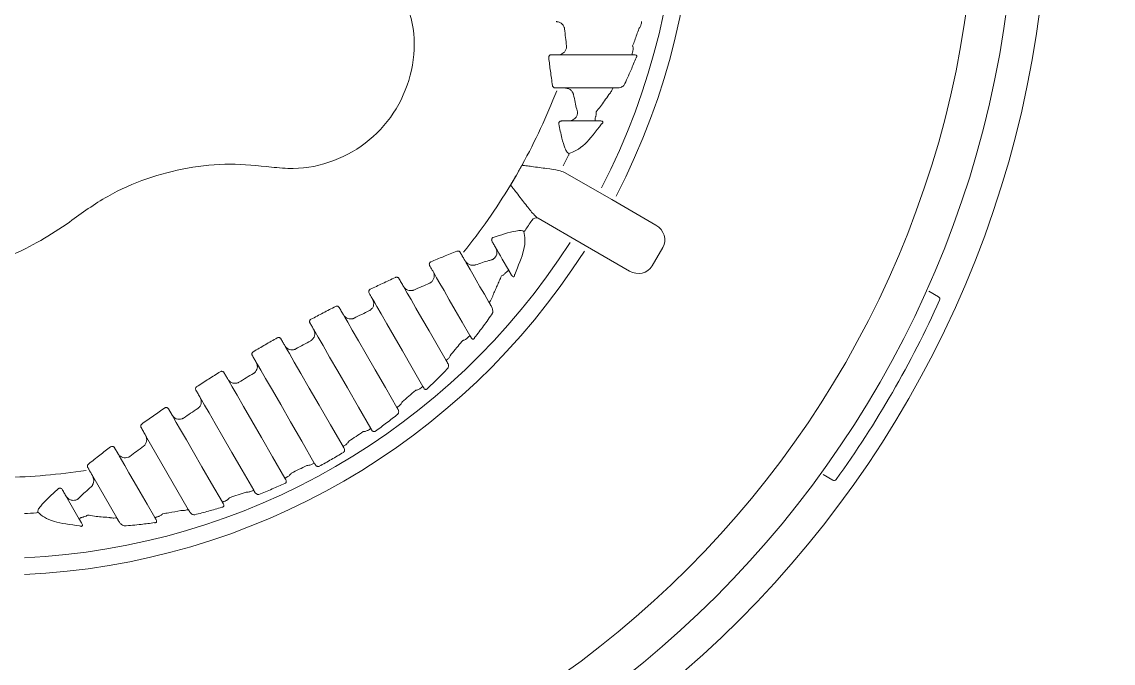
# Model space of a CAD drawing. Header units: inches. Extents: x -1 to 81, y -22 to 129.
# Drawn here: x 4.442 to 6.503, y 59.485 to 60.696 of the extents above; entities that cross this region are included whole.
import ezdxf

# ---------------------------------------------------------------- set-up
doc = ezdxf.new("R2010")
doc.units = ezdxf.units.IN
doc.header["$MEASUREMENT"] = 0
doc.layers.add('1', color=4, linetype='Continuous')

# ---------------------------------------------------------------- blocks, each defined once
blk = doc.blocks.new('FROG')
at = {"layer": '1', "color": 3, "lineweight": 5}
for p, q in [((1.0683, -0.3438), (1.0553, -0.3438)), ((1.081, -0.4063), (1.1721, -0.4063)), ((1.1387, -0.4688), (1.088, -0.4688)), ((0.9891, -0.571), (0.9991, -0.5537)), ((0.9791, -0.5883), (0.9891, -0.571)), ((1.0802, -0.5659), (1.1692, -0.6173)), ((1.1692, -0.6173), (1.2528, -0.6656)), ((1.1192, -0.7039), (1.0302, -0.6525)), ((1.2028, -0.7522), (1.1192, -0.7039)), ((1.2459, -0.7424), (1.2659, -0.7077)), ((1.7685, -0.7901), (1.7868, -0.8007)), ((0.3388, -1.0243), (0.3319, -1.0124)), ((0.2887, -1.0626), (0.3693, -1.2022)), ((0.2365, -1.0971), (0.2299, -1.0858)), ((0.1887, -1.1393), (0.2342, -1.2182)), ((1.5868, -1.1471), (1.5685, -1.1365)), ((0.1634, -1.2206), (0.138, -1.1766))]:
    blk.add_line(p, q, dxfattribs=at)
at = {"layer": '1', "color": 3, "lineweight": 5, "flags": 128}
for points in [[(1.2077, -0.3438), (1.1785, -0.3438), (1.1523, -0.3438), (1.1293, -0.3438), (1.1098, -0.3438), (1.0938, -0.3438), (1.0815, -0.3438), (1.073, -0.3438), (1.0683, -0.3438)], [(1.0625, -0.4063), (1.0627, -0.4063), (1.0628, -0.4063), (1.063, -0.4063), (1.0632, -0.4063), (1.0634, -0.4063), (1.0636, -0.4063), (1.0637, -0.4063), (1.0639, -0.4063)], [(0.8838, -0.7182), (0.8837, -0.7181), (0.8836, -0.7179), (0.8835, -0.7178), (0.8834, -0.7176), (0.8833, -0.7175), (0.8832, -0.7173), (0.8832, -0.7172), (0.8831, -0.717)], [(0.9499, -0.7079), (0.9516, -0.7106), (0.9536, -0.7142), (0.9561, -0.7186), (0.9591, -0.7237), (0.9625, -0.7296), (0.9663, -0.7363), (0.9706, -0.7437), (0.9753, -0.7518)], [(0.8253, -0.742), (0.8262, -0.7434), (0.827, -0.7449), (0.8278, -0.7463), (0.8286, -0.7477), (0.8294, -0.7491), (0.8302, -0.7505), (0.831, -0.7519), (0.8319, -0.7533)], [(0.9379, -0.8119), (0.9287, -0.796), (0.9204, -0.7817), (0.9131, -0.7691), (0.9069, -0.7582), (0.9016, -0.7491), (0.8974, -0.7419), (0.8943, -0.7365), (0.8923, -0.7331)], [(0.8319, -0.7533), (0.8342, -0.7574), (0.8385, -0.7648), (0.8446, -0.7754), (0.8526, -0.7892), (0.8624, -0.8062), (0.8738, -0.826), (0.8869, -0.8487), (0.9015, -0.874)], [(0.7759, -0.7813), (0.7748, -0.7795), (0.7737, -0.7776), (0.7726, -0.7757), (0.7716, -0.7739), (0.7705, -0.772), (0.7694, -0.7702), (0.7683, -0.7683), (0.7673, -0.7664)], [(0.8565, -0.921), (0.8394, -0.8914), (0.8241, -0.8649), (0.8107, -0.8417), (0.7993, -0.822), (0.7901, -0.8059), (0.783, -0.7938), (0.7783, -0.7855), (0.7759, -0.7813)], [(0.7108, -0.7937), (0.7117, -0.7952), (0.7125, -0.7967), (0.7134, -0.7981), (0.7143, -0.7996), (0.7151, -0.8011), (0.716, -0.8026), (0.7168, -0.8041), (0.7177, -0.8056)], [(0.6625, -0.835), (0.6615, -0.8332), (0.6605, -0.8314), (0.6594, -0.8297), (0.6584, -0.8279), (0.6574, -0.8262), (0.6564, -0.8244), (0.6554, -0.8227), (0.6544, -0.8209)], [(0.7177, -0.8056), (0.7202, -0.8099), (0.7255, -0.8191), (0.7337, -0.8332), (0.7446, -0.8521), (0.758, -0.8755), (0.774, -0.9031), (0.7922, -0.9347), (0.8125, -0.9699)], [(0.7634, -1.0098), (0.7417, -0.9722), (0.7222, -0.9384), (0.7052, -0.9089), (0.6908, -0.8839), (0.6792, -0.8639), (0.6705, -0.8489), (0.6649, -0.8392), (0.6625, -0.835)], [(0.5991, -0.8502), (0.6, -0.8518), (0.6009, -0.8533), (0.6018, -0.8549), (0.6027, -0.8565), (0.6037, -0.8581), (0.6046, -0.8596), (0.6055, -0.8612), (0.6064, -0.8628)], [(0.6064, -0.8628), (0.6088, -0.867), (0.6147, -0.8771), (0.6238, -0.893), (0.6362, -0.9145), (0.6517, -0.9412), (0.6699, -0.9729), (0.6908, -1.0091), (0.7141, -1.0493)], [(0.5519, -0.8934), (0.5509, -0.8917), (0.55, -0.8901), (0.549, -0.8884), (0.5481, -0.8868), (0.5471, -0.8851), (0.5461, -0.8834), (0.5452, -0.8818), (0.5442, -0.8801)], [(0.6616, -1.0834), (0.6379, -1.0423), (0.6166, -1.0054), (0.5979, -0.9731), (0.5822, -0.9459), (0.5696, -0.924), (0.5602, -0.9079), (0.5543, -0.8976), (0.5519, -0.8934)], [(0.4901, -0.9114), (0.4911, -0.913), (0.492, -0.9147), (0.493, -0.9164), (0.4939, -0.918), (0.4949, -0.9197), (0.4958, -0.9213), (0.4968, -0.923), (0.4978, -0.9246)], [(0.4978, -0.9246), (0.5002, -0.9289), (0.5061, -0.9391), (0.5154, -0.9553), (0.5281, -0.9771), (0.5438, -1.0044), (0.5624, -1.0367), (0.5837, -1.0736), (0.6074, -1.1146)], [(0.444, -0.9565), (0.4431, -0.9549), (0.4422, -0.9534), (0.4413, -0.9518), (0.4404, -0.9502), (0.4395, -0.9487), (0.4386, -0.9471), (0.4376, -0.9455), (0.4367, -0.944)], [(0.5517, -1.1431), (0.5285, -1.1028), (0.5076, -1.0666), (0.4893, -1.0349), (0.4738, -1.0082), (0.4615, -0.9868), (0.4523, -0.9709), (0.4464, -0.9607), (0.444, -0.9565)], [(0.3837, -0.9772), (0.3848, -0.9789), (0.3858, -0.9807), (0.3868, -0.9824), (0.3878, -0.9842), (0.3888, -0.9859), (0.3898, -0.9877), (0.3908, -0.9895), (0.3919, -0.9912)], [(0.3919, -0.9912), (0.3943, -0.9955), (0.3999, -1.0051), (0.4085, -1.0201), (0.4201, -1.0402), (0.4345, -1.0652), (0.4516, -1.0947), (0.4711, -1.1284), (0.4928, -1.166)], [(0.4337, -1.1886), (0.4133, -1.1534), (0.3951, -1.1219), (0.3792, -1.0942), (0.3657, -1.0709), (0.3548, -1.052), (0.3466, -1.0379), (0.3413, -1.0286), (0.3388, -1.0243)], [(0.2801, -1.0477), (0.2812, -1.0495), (0.2823, -1.0514), (0.2833, -1.0533), (0.2844, -1.0551), (0.2855, -1.057), (0.2866, -1.0589), (0.2877, -1.0607), (0.2887, -1.0626)], [(0.3061, -1.2178), (0.2915, -1.1924), (0.2784, -1.1698), (0.267, -1.1499), (0.2572, -1.133), (0.2492, -1.1192), (0.2431, -1.1085), (0.2388, -1.1011), (0.2365, -1.0971)], [(0.1794, -1.1233), (0.1795, -1.1234), (0.1796, -1.1236), (0.1797, -1.1237), (0.1798, -1.1239), (0.1799, -1.124), (0.18, -1.1242), (0.18, -1.1243), (0.1801, -1.1245)]]:
    blk.add_lwpolyline(points, dxfattribs=at)
at = {"layer": '1', "linetype": 'Continuous', "lineweight": 15}
for radius in [1.995, 1.9325, 1.8575]:
    blk.add_circle((0, 0), radius, dxfattribs=at)
at = {"layer": '1', "color": 3, "lineweight": 5}
for centre, radius, start, end in [((0, 0), 1.3265, 332.5926, 27.4074), ((0, 0), 1.2949, 332.6358, 27.3642), ((0, 0), 1.1421, 331.1102, 338.8661), ((0, 0), 1.2115, 332.8159, 333.8926), ((1.0833, -0.531), 0.00511, 335.0351, 10.0131), ((0, 0), 1.1421, 330, 331.1102), ((0, 0), 1.1421, 328.8898, 330), ((0, 0), 1.1421, 321.1339, 328.8898), ((0, 0), 1.2115, 326.1074, 327.1841), ((1.0266, -0.6618), 0.0099, 60.5131, 147.808), ((1.0015, -0.6727), 0.00511, 289.9887, 324.9633), ((0, 0), 1.2949, 272.6358, 327.3642), ((0, 0), 1.3265, 272.5926, 327.4074), ((1.7843, -0.805), 0.005, 335.7171, 60), ((0, 0), 1.9625, 324.2829, 335.7171), ((0, 0), 1.1421, 271.1102, 278.8661), ((1.5893, -1.1428), 0.005, 240, 324.2829), ((0, 0), 1.2115, 272.8159, 273.8926), ((0.0818, -1.2036), 0.00511, 275.0351, 310.0131)]:
    blk.add_arc(centre, radius, start, end, dxfattribs=at)
for centre, start_param, end_param in [((1.2378, -0.6916), 0, 1.570796), ((1.2178, -0.7262), 4.712389, 6.283185)]:
    blk.add_ellipse(centre, major_axis=(0.028, -0.0162), ratio=0.926878, start_param=start_param, end_param=end_param, dxfattribs=at)
for points, knots in [([(0.771, -0.2191), (0.7805, -0.2437), (0.7995, -0.293), (0.7949, -0.3738), (0.7658, -0.4479), (0.7138, -0.5081), (0.6454, -0.5475), (0.5797, -0.5612), (0.5401, -0.5573), (0.5263, -0.5559)], [0, 0, 0, 0, 0.154347, 0.308755, 0.461708, 0.613407, 0.765153, 0.918207, 1, 1, 1, 1]), ([(1.068, -0.2816), (1.0695, -0.2821), (1.0729, -0.2832), (1.077, -0.2869), (1.079, -0.2905), (1.0798, -0.293), (1.08, -0.2938), (1.0801, -0.2944), (1.0802, -0.2946), (1.0802, -0.2947), (1.0802, -0.2948)], [0, 0, 0, 0, 0.2278908, 0.5081103, 0.839179, 0.8950917, 0.9585973, 0.9835495, 0.9927928, 1, 1, 1, 1]), ([(1.2205, -0.2948), (1.2205, -0.2947), (1.2206, -0.2946), (1.2207, -0.2944), (1.2212, -0.2937), (1.2219, -0.2927), (1.2237, -0.2898), (1.2244, -0.2876), (1.225, -0.2859)], [0, 0, 0, 0, 0.011064, 0.029247, 0.078573, 0.213438, 0.372329, 1, 1, 1, 1]), ([(1.225, -0.2859), (1.2252, -0.2847), (1.2255, -0.2828), (1.2258, -0.2815), (1.2258, -0.2813), (1.2258, -0.2812)], [0, 0, 0, 0, 0.45093, 0.68803, 1, 1, 1, 1]), ([(1.0802, -0.2948), (1.0808, -0.3003), (1.082, -0.3111), (1.0833, -0.3218), (1.0839, -0.3271)], [0, 0, 0, 0, 0.509951, 1, 1, 1, 1]), ([(1.2088, -0.3271), (1.2101, -0.3236), (1.2142, -0.3131), (1.218, -0.3021), (1.2205, -0.2948)], [0, 0, 0, 0, 0.332589, 1, 1, 1, 1]), ([(1.0839, -0.3271), (1.0839, -0.3271), (1.0839, -0.3273), (1.0839, -0.3276), (1.0839, -0.3283), (1.0839, -0.3291), (1.0836, -0.3316), (1.0825, -0.3353), (1.0793, -0.3397), (1.0763, -0.3415), (1.0749, -0.3423)], [0, 0, 0, 0, 0.007633, 0.021857, 0.052622, 0.12771, 0.169808, 0.477558, 0.757749, 1, 1, 1, 1]), ([(1.2093, -0.3364), (1.2095, -0.3347), (1.2098, -0.3323), (1.2094, -0.3294), (1.2091, -0.3282), (1.2089, -0.3276), (1.2089, -0.3273), (1.2088, -0.3272), (1.2088, -0.3271), (1.2088, -0.3271)], [0, 0, 0, 0, 0.577471, 0.802521, 0.906331, 0.955427, 0.980575, 0.983706, 1, 1, 1, 1]), ([(1.0502, -0.3493), (1.0502, -0.3488), (1.0502, -0.3477), (1.0508, -0.3462), (1.0518, -0.3449), (1.0533, -0.3441), (1.0545, -0.3438), (1.0551, -0.3438), (1.0553, -0.3438)], [0, 0, 0, 0, 0.179454, 0.357644, 0.539441, 0.733845, 0.946289, 1, 1, 1, 1]), ([(1.0502, -0.3493), (1.0513, -0.3577), (1.0535, -0.3753), (1.056, -0.3928), (1.0573, -0.4019)], [0, 0, 0, 0, 0.4787278, 1, 1, 1, 1]), ([(1.0749, -0.3423), (1.0732, -0.3429), (1.0711, -0.3437), (1.0688, -0.3437), (1.0683, -0.3438)], [0, 0, 0, 0, 0.784639, 1, 1, 1, 1]), ([(1.1922, -0.4019), (1.1968, -0.3923), (1.2048, -0.3754), (1.2122, -0.3571), (1.2154, -0.3493)], [0, 0, 0, 0, 0.5726948, 1, 1, 1, 1]), ([(1.2077, -0.3438), (1.2077, -0.3435), (1.2078, -0.3431), (1.2084, -0.3401), (1.2089, -0.338), (1.2092, -0.3367), (1.2093, -0.3364)], [0, 0, 0, 0, 0.512369, 0.752148, 0.947489, 1, 1, 1, 1]), ([(1.2154, -0.3493), (1.2155, -0.3491), (1.2159, -0.3487), (1.2163, -0.348), (1.2166, -0.3473), (1.2167, -0.3468), (1.2167, -0.3464), (1.2166, -0.3456), (1.216, -0.3448), (1.2146, -0.3439), (1.2133, -0.3438), (1.2124, -0.3438)], [0, 0, 0, 0, 0.067786, 0.136986, 0.166253, 0.202694, 0.230364, 0.273069, 0.419118, 0.58725, 1, 1, 1, 1]), ([(1.0625, -0.4063), (1.0619, -0.4062), (1.0606, -0.4061), (1.059, -0.4051), (1.0577, -0.4037), (1.0574, -0.4025), (1.0573, -0.4019)], [0, 0, 0, 0, 0.262971, 0.523837, 0.773366, 1, 1, 1, 1]), ([(1.0872, -0.4075), (1.0889, -0.4084), (1.0924, -0.4103), (1.095, -0.4138), (1.0964, -0.4164), (1.0969, -0.4178), (1.0971, -0.4186), (1.0972, -0.419), (1.0973, -0.4191), (1.0973, -0.4191)], [0, 0, 0, 0, 0.332298, 0.671382, 0.812033, 0.930044, 0.973406, 0.991877, 1, 1, 1, 1]), ([(1.1637, -0.4191), (1.1637, -0.4191), (1.1638, -0.419), (1.164, -0.4188), (1.1642, -0.4186), (1.1648, -0.4179), (1.1671, -0.4154), (1.1685, -0.4131), (1.1696, -0.4112)], [0, 0, 0, 0, 0.009697, 0.029483, 0.083864, 0.092499, 0.26606, 1, 1, 1, 1]), ([(1.1696, -0.4112), (1.1705, -0.409), (1.1717, -0.4065), (1.172, -0.4063), (1.1721, -0.4063)], [0, 0, 0, 0, 0.825034, 1, 1, 1, 1]), ([(1.1805, -0.4063), (1.1822, -0.4061), (1.185, -0.4058), (1.189, -0.4043), (1.1912, -0.4027), (1.1922, -0.4019)], [0, 0, 0, 0, 0.47502, 0.772177, 1, 1, 1, 1]), ([(1.0973, -0.4191), (1.0982, -0.4239), (1.1, -0.4335), (1.1025, -0.4443), (1.104, -0.4499), (1.1045, -0.4515)], [0, 0, 0, 0, 0.420021, 0.836554, 1, 1, 1, 1]), ([(1.1398, -0.4515), (1.1426, -0.4483), (1.1502, -0.4394), (1.1584, -0.427), (1.1637, -0.4191)], [0, 0, 0, 0, 0.3618605, 1, 1, 1, 1]), ([(1.1045, -0.4515), (1.1045, -0.4515), (1.1045, -0.4517), (1.1045, -0.4521), (1.1046, -0.4528), (1.1045, -0.4543), (1.1041, -0.4574), (1.1029, -0.4599), (1.1021, -0.4615)], [0, 0, 0, 0, 0.015545, 0.055943, 0.114096, 0.233965, 0.489695, 1, 1, 1, 1]), ([(1.1392, -0.4598), (1.1396, -0.4581), (1.1403, -0.4555), (1.14, -0.4527), (1.1398, -0.4516), (1.1398, -0.4515)], [0, 0, 0, 0, 0.6010427, 0.9674392, 1, 1, 1, 1]), ([(1.0746, -0.4688), (1.0739, -0.4688), (1.0728, -0.4689), (1.0713, -0.4696), (1.0704, -0.4703), (1.0699, -0.4711), (1.0695, -0.4716), (1.0693, -0.4724), (1.0691, -0.4734), (1.0692, -0.4741), (1.0692, -0.4745)], [0, 0, 0, 0, 0.295559, 0.468434, 0.606587, 0.632237, 0.730366, 0.771998, 0.859385, 1, 1, 1, 1]), ([(1.1021, -0.4615), (1.1014, -0.4624), (1.0996, -0.4647), (1.0953, -0.4675), (1.0912, -0.4687), (1.0885, -0.4687), (1.088, -0.4688)], [0, 0, 0, 0, 0.194273, 0.47568, 0.90861, 1, 1, 1, 1]), ([(1.1387, -0.4688), (1.1382, -0.4685), (1.1376, -0.4681), (1.1378, -0.4652), (1.138, -0.4638), (1.1384, -0.4624), (1.1388, -0.4609), (1.1391, -0.4602), (1.1392, -0.4598)], [0, 0, 0, 0, 0.62644, 0.744307, 0.828141, 0.921804, 0.962288, 1, 1, 1, 1]), ([(1.1471, -0.4688), (1.148, -0.4688), (1.1497, -0.4689), (1.1516, -0.4694), (1.1526, -0.4703), (1.1528, -0.4708), (1.1528, -0.4712), (1.1528, -0.4715), (1.1527, -0.4718), (1.1525, -0.4721), (1.1524, -0.4724), (1.152, -0.4729), (1.1512, -0.4737), (1.1505, -0.4742), (1.15, -0.4745)], [0, 0, 0, 0, 0.304694, 0.597553, 0.685254, 0.736132, 0.754751, 0.766196, 0.779358, 0.793045, 0.80569, 0.820187, 0.874933, 1, 1, 1, 1]), ([(1.0692, -0.4745), (1.0712, -0.4837), (1.0747, -0.5006), (1.08, -0.5185), (1.0846, -0.5285), (1.0871, -0.5295), (1.0883, -0.5301)], [0, 0, 0, 0, 0.34174, 0.631604, 0.815634, 1, 1, 1, 1]), ([(1.0883, -0.5301), (1.0977, -0.5268), (1.1145, -0.5208), (1.1392, -0.4887), (1.15, -0.4745)], [0, 0, 0, 0, 0.560332, 1, 1, 1, 1]), ([(0.1451, -0.6596), (0.1089, -0.6835), (0.0366, -0.7312), (-0.0942, -0.7523), (-0.2234, -0.7318), (-0.3382, -0.669), (-0.4102, -0.5913), (-0.4378, -0.5373), (-0.4459, -0.5214)], [0, 0, 0, 0, 0.185057, 0.370138, 0.554659, 0.738742, 0.922921, 1, 1, 1, 1]), ([(0.5263, -0.5559), (0.5003, -0.5532), (0.4476, -0.5477), (0.3679, -0.5557), (0.2899, -0.5762), (0.2138, -0.6095), (0.1685, -0.6425), (0.1451, -0.6596)], [0, 0, 0, 0, 0.193945, 0.39342, 0.587399, 0.787138, 1, 1, 1, 1]), ([(1.0802, -0.5659), (1.0767, -0.5646), (1.0687, -0.5615), (1.0468, -0.5586), (1.0246, -0.5557), (1.0091, -0.5536), (1.0031, -0.5527), (1.0006, -0.5524), (0.9999, -0.5523), (0.9997, -0.5523)], [0, 0, 0, 0, 0.227274, 0.522638, 0.823449, 0.928233, 0.978755, 0.995163, 1, 1, 1, 1]), ([(0.9781, -0.5896), (0.9782, -0.5898), (0.9787, -0.5904), (0.9802, -0.5924), (0.9839, -0.5971), (0.9935, -0.6095), (1.0072, -0.6273), (1.0207, -0.6448), (1.0273, -0.6502), (1.0302, -0.6525)], [0, 0, 0, 0, 0.004837, 0.021246, 0.071767, 0.176551, 0.477362, 0.772726, 1, 1, 1, 1]), ([(1.0032, -0.6775), (1.002, -0.6766), (0.9995, -0.6749), (0.9866, -0.6765), (0.9682, -0.6812), (0.9528, -0.6863), (0.9456, -0.6887)], [0, 0, 0, 0, 0.201531, 0.407234, 0.723893, 1, 1, 1, 1]), ([(0.986, -0.7587), (0.9928, -0.7422), (1.0083, -0.7048), (1.005, -0.6873), (1.0032, -0.6775)], [0, 0, 0, 0, 0.439668, 1, 1, 1, 1]), ([(0.9456, -0.6887), (0.9454, -0.6888), (0.9451, -0.6889), (0.9445, -0.6892), (0.944, -0.6895), (0.9434, -0.6902), (0.943, -0.6908), (0.9426, -0.6916), (0.9424, -0.6927), (0.9424, -0.6945), (0.9429, -0.6956), (0.9432, -0.6962)], [0, 0, 0, 0, 0.070795, 0.091233, 0.19726, 0.242791, 0.327889, 0.392285, 0.491185, 0.67691, 1, 1, 1, 1]), ([(0.8767, -0.7146), (0.8682, -0.7181), (0.8518, -0.7247), (0.8354, -0.7316), (0.8276, -0.7348)], [0, 0, 0, 0, 0.521275, 1, 1, 1, 1]), ([(0.8767, -0.7146), (0.8773, -0.7145), (0.8784, -0.7142), (0.8801, -0.7145), (0.8816, -0.7153), (0.8826, -0.7162), (0.883, -0.7169), (0.8831, -0.717)], [0, 0, 0, 0, 0.213782, 0.437824, 0.680547, 0.939019, 1, 1, 1, 1]), ([(0.9499, -0.7079), (0.9508, -0.7098), (0.9521, -0.7125), (0.9524, -0.7168), (0.9522, -0.7201), (0.9512, -0.7225), (0.9507, -0.7237)], [0, 0, 0, 0, 0.411554, 0.564145, 0.794136, 1, 1, 1, 1]), ([(0.8253, -0.742), (0.8251, -0.7415), (0.8246, -0.7404), (0.8246, -0.7386), (0.8252, -0.737), (0.8262, -0.7356), (0.8272, -0.7351), (0.8276, -0.7348)], [0, 0, 0, 0, 0.225594, 0.442133, 0.640161, 0.822872, 1, 1, 1, 1]), ([(0.9116, -0.7407), (0.9116, -0.7407), (0.9115, -0.7407), (0.9112, -0.7408), (0.9104, -0.741), (0.9093, -0.7412), (0.9064, -0.7415), (0.9021, -0.7411), (0.8982, -0.7388), (0.8965, -0.7378)], [0, 0, 0, 0, 0.008128, 0.024574, 0.064606, 0.172955, 0.244526, 0.657556, 1, 1, 1, 1]), ([(0.9432, -0.7308), (0.9411, -0.7313), (0.9354, -0.7328), (0.9248, -0.7361), (0.9162, -0.7391), (0.9116, -0.7407)], [0, 0, 0, 0, 0.217721, 0.584642, 1, 1, 1, 1]), ([(0.9507, -0.7237), (0.9498, -0.7251), (0.9484, -0.7273), (0.946, -0.7292), (0.9446, -0.7301), (0.9438, -0.7305), (0.9435, -0.7306), (0.9433, -0.7307), (0.9432, -0.7308)], [0, 0, 0, 0, 0.460679, 0.743752, 0.875195, 0.938832, 0.984466, 1, 1, 1, 1]), ([(0.8339, -0.7597), (0.8338, -0.7614), (0.8338, -0.7649), (0.8316, -0.7698), (0.829, -0.7726), (0.827, -0.7741), (0.8263, -0.7746), (0.8256, -0.7749), (0.8254, -0.775), (0.8253, -0.7751), (0.8252, -0.7751)], [0, 0, 0, 0, 0.242249, 0.522442, 0.830192, 0.872289, 0.947376, 0.978143, 0.992366, 1, 1, 1, 1]), ([(0.8319, -0.7533), (0.8326, -0.7549), (0.8336, -0.757), (0.8338, -0.7592), (0.8339, -0.7597)], [0, 0, 0, 0, 0.78289, 1, 1, 1, 1]), ([(0.9609, -0.7614), (0.961, -0.7613), (0.962, -0.761), (0.9646, -0.7598), (0.9666, -0.7579), (0.9678, -0.7567)], [0, 0, 0, 0, 0.032565, 0.396663, 1, 1, 1, 1]), ([(0.9678, -0.7567), (0.968, -0.7564), (0.9686, -0.7557), (0.9698, -0.7545), (0.9723, -0.7522), (0.9744, -0.7512), (0.975, -0.7516), (0.9753, -0.7518)], [0, 0, 0, 0, 0.035854, 0.08407, 0.199059, 0.590433, 1, 1, 1, 1]), ([(0.986, -0.7587), (0.9859, -0.7592), (0.9859, -0.76), (0.9856, -0.7611), (0.9853, -0.7617), (0.9852, -0.762), (0.985, -0.7622), (0.9848, -0.7625), (0.9846, -0.7627), (0.9843, -0.7629), (0.9836, -0.763), (0.9823, -0.7627), (0.9809, -0.7613), (0.98, -0.7598), (0.9795, -0.759)], [0, 0, 0, 0, 0.115704, 0.167927, 0.195014, 0.202603, 0.216292, 0.226975, 0.242923, 0.252652, 0.297534, 0.393013, 0.706807, 1, 1, 1, 1]), ([(0.7608, -0.7643), (0.7525, -0.768), (0.7366, -0.7754), (0.7207, -0.7829), (0.713, -0.7866)], [0, 0, 0, 0, 0.514173, 1, 1, 1, 1]), ([(0.7673, -0.7664), (0.7671, -0.7662), (0.7667, -0.7655), (0.7656, -0.7646), (0.7641, -0.7639), (0.7624, -0.7637), (0.7613, -0.7641), (0.7608, -0.7643)], [0, 0, 0, 0, 0.1003278, 0.3457949, 0.5765626, 0.7923398, 1, 1, 1, 1]), ([(0.8252, -0.7751), (0.8203, -0.7772), (0.8104, -0.7815), (0.8004, -0.7859), (0.7954, -0.7881)], [0, 0, 0, 0, 0.490054, 1, 1, 1, 1]), ([(0.713, -0.7866), (0.7126, -0.7868), (0.7117, -0.7874), (0.7107, -0.7887), (0.7101, -0.7903), (0.7101, -0.7921), (0.7106, -0.7931), (0.7108, -0.7937)], [0, 0, 0, 0, 0.154867, 0.346182, 0.551679, 0.772292, 1, 1, 1, 1]), ([(0.7954, -0.7881), (0.7953, -0.7881), (0.7952, -0.7881), (0.795, -0.7882), (0.7945, -0.7884), (0.7937, -0.7887), (0.7911, -0.7892), (0.787, -0.7893), (0.7817, -0.7875), (0.7791, -0.7852), (0.7779, -0.7841)], [0, 0, 0, 0, 0.007207, 0.016451, 0.041404, 0.10491, 0.160821, 0.491889, 0.772109, 1, 1, 1, 1]), ([(0.9409, -0.8073), (0.9419, -0.8057), (0.9432, -0.8034), (0.9443, -0.8001), (0.9446, -0.7989), (0.9448, -0.7984), (0.9448, -0.7983), (0.9448, -0.7982)], [0, 0, 0, 0, 0.645425, 0.878087, 0.957187, 0.990305, 1, 1, 1, 1]), ([(0.6477, -0.8189), (0.6398, -0.823), (0.6242, -0.831), (0.6087, -0.8392), (0.6011, -0.8433)], [0, 0, 0, 0, 0.507083, 1, 1, 1, 1]), ([(0.6544, -0.8209), (0.6542, -0.8206), (0.6537, -0.8199), (0.6526, -0.819), (0.651, -0.8184), (0.6493, -0.8183), (0.6483, -0.8187), (0.6477, -0.8189)], [0, 0, 0, 0, 0.135652, 0.369951, 0.590201, 0.798201, 1, 1, 1, 1]), ([(0.7196, -0.811), (0.7196, -0.8126), (0.7198, -0.8161), (0.7179, -0.8212), (0.7154, -0.8241), (0.7134, -0.8257), (0.7127, -0.8262), (0.712, -0.8267), (0.7117, -0.8268), (0.7116, -0.8269), (0.7115, -0.8269)], [0, 0, 0, 0, 0.233284, 0.504838, 0.830341, 0.851053, 0.93952, 0.975141, 0.992554, 1, 1, 1, 1]), ([(0.9379, -0.8119), (0.9382, -0.8113), (0.9385, -0.8105), (0.9405, -0.8079), (0.9409, -0.8073)], [0, 0, 0, 0, 0.783797, 1, 1, 1, 1]), ([(0.9442, -0.8315), (0.9442, -0.8314), (0.9444, -0.8306), (0.9446, -0.8284), (0.9442, -0.824), (0.9429, -0.8211), (0.9421, -0.8192)], [0, 0, 0, 0, 0.02561, 0.141944, 0.418959, 1, 1, 1, 1]), ([(0.6011, -0.8433), (0.6008, -0.8435), (0.6, -0.844), (0.599, -0.8452), (0.5984, -0.8468), (0.5984, -0.8486), (0.5989, -0.8497), (0.5991, -0.8502)], [0, 0, 0, 0, 0.130358, 0.329387, 0.542405, 0.768395, 1, 1, 1, 1]), ([(0.6824, -0.8412), (0.6824, -0.8412), (0.6823, -0.8413), (0.682, -0.8414), (0.6813, -0.8417), (0.6805, -0.842), (0.6779, -0.8427), (0.6739, -0.8429), (0.6686, -0.8412), (0.666, -0.839), (0.6648, -0.838)], [0, 0, 0, 0, 0.007194, 0.022061, 0.055115, 0.139257, 0.164125, 0.504906, 0.775355, 1, 1, 1, 1]), ([(0.7115, -0.8269), (0.7067, -0.8293), (0.697, -0.834), (0.6873, -0.8388), (0.6824, -0.8412)], [0, 0, 0, 0, 0.493995, 1, 1, 1, 1]), ([(0.9102, -0.8779), (0.916, -0.8705), (0.928, -0.855), (0.9386, -0.8396), (0.9442, -0.8315)], [0, 0, 0, 0, 0.4750254, 1, 1, 1, 1]), ([(0.5374, -0.8782), (0.5298, -0.8826), (0.5146, -0.8912), (0.4994, -0.9001), (0.4919, -0.9045)], [0, 0, 0, 0, 0.5, 1, 1, 1, 1]), ([(0.5442, -0.8801), (0.544, -0.8798), (0.5435, -0.879), (0.5422, -0.8781), (0.5406, -0.8776), (0.5389, -0.8776), (0.5379, -0.878), (0.5374, -0.8782)], [0, 0, 0, 0, 0.168533, 0.392708, 0.603301, 0.803874, 1, 1, 1, 1]), ([(0.6007, -0.8837), (0.596, -0.8863), (0.5865, -0.8914), (0.5771, -0.8967), (0.5723, -0.8993)], [0, 0, 0, 0, 0.497992, 1, 1, 1, 1]), ([(0.6081, -0.8674), (0.6083, -0.869), (0.6086, -0.8724), (0.6069, -0.8776), (0.6046, -0.8807), (0.6026, -0.8824), (0.6019, -0.8829), (0.6012, -0.8834), (0.6009, -0.8836), (0.6007, -0.8837), (0.6007, -0.8837)], [0, 0, 0, 0, 0.227552, 0.494546, 0.831634, 0.841601, 0.936441, 0.97413, 0.992693, 1, 1, 1, 1]), ([(0.8655, -0.9096), (0.8692, -0.9053), (0.8762, -0.8973), (0.8835, -0.8885), (0.8871, -0.884), (0.8877, -0.8833)], [0, 0, 0, 0, 0.486631, 0.920248, 1, 1, 1, 1]), ([(0.8877, -0.8833), (0.8877, -0.8833), (0.8878, -0.8833), (0.8879, -0.8832), (0.8882, -0.8832), (0.8887, -0.883), (0.8899, -0.8827), (0.8927, -0.8816), (0.8946, -0.8802), (0.896, -0.8791)], [0, 0, 0, 0, 0.01629, 0.019422, 0.044574, 0.093669, 0.197476, 0.422533, 1, 1, 1, 1]), ([(0.896, -0.8791), (0.8968, -0.8783), (0.8988, -0.8764), (0.9008, -0.8747), (0.9015, -0.874), (0.9015, -0.874), (0.9015, -0.874)], [0, 0, 0, 0, 0.226109, 0.531949, 0.906264, 1, 1, 1, 1]), ([(0.9039, -0.8781), (0.9042, -0.8786), (0.9049, -0.8797), (0.9062, -0.8806), (0.9074, -0.8808), (0.9082, -0.8806), (0.9087, -0.8803), (0.909, -0.8799), (0.9094, -0.8795), (0.9099, -0.8788), (0.9101, -0.8782), (0.9102, -0.8779)], [0, 0, 0, 0, 0.2811723, 0.5512459, 0.6921393, 0.7643805, 0.7952632, 0.8314752, 0.8656489, 0.9089126, 1, 1, 1, 1]), ([(0.4919, -0.9045), (0.4916, -0.9047), (0.4909, -0.9052), (0.49, -0.9063), (0.4894, -0.908), (0.4894, -0.9098), (0.4899, -0.9108), (0.4901, -0.9114)], [0, 0, 0, 0, 0.1035299, 0.3097443, 0.5306025, 0.7630784, 1, 1, 1, 1]), ([(0.5723, -0.8993), (0.5723, -0.8993), (0.5722, -0.8994), (0.5718, -0.8995), (0.571, -0.8999), (0.5702, -0.9002), (0.5677, -0.901), (0.5638, -0.9013), (0.5585, -0.8999), (0.5558, -0.8978), (0.5545, -0.8968)], [0, 0, 0, 0, 0.007232, 0.025014, 0.061981, 0.155769, 0.166488, 0.508868, 0.775327, 1, 1, 1, 1]), ([(0.8565, -0.921), (0.8566, -0.9208), (0.8569, -0.9206), (0.8583, -0.9195), (0.8594, -0.9184), (0.86, -0.9179)], [0, 0, 0, 0, 0.450302, 0.712062, 1, 1, 1, 1]), ([(0.8593, -0.9259), (0.8598, -0.927), (0.8607, -0.9289), (0.8608, -0.932), (0.8605, -0.9342), (0.86, -0.9353), (0.8598, -0.9358)], [0, 0, 0, 0, 0.445011, 0.736713, 0.907241, 1, 1, 1, 1]), ([(0.86, -0.9179), (0.8613, -0.9165), (0.8629, -0.9147), (0.8645, -0.9117), (0.8651, -0.9105), (0.8653, -0.9099), (0.8655, -0.9097), (0.8655, -0.9096), (0.8655, -0.9096)], [0, 0, 0, 0, 0.627683, 0.822887, 0.934548, 0.975623, 0.988935, 1, 1, 1, 1]), ([(0.4298, -0.9422), (0.4224, -0.9468), (0.4075, -0.9561), (0.3928, -0.9656), (0.3853, -0.9704)], [0, 0, 0, 0, 0.492917, 1, 1, 1, 1]), ([(0.4367, -0.944), (0.4365, -0.9435), (0.4359, -0.9427), (0.4345, -0.9418), (0.4329, -0.9414), (0.4312, -0.9414), (0.4302, -0.9419), (0.4298, -0.9422)], [0, 0, 0, 0, 0.200279, 0.4148, 0.61609, 0.809394, 1, 1, 1, 1]), ([(0.4926, -0.9453), (0.488, -0.9481), (0.4788, -0.9536), (0.4696, -0.9593), (0.465, -0.9621)], [0, 0, 0, 0, 0.5020085, 1, 1, 1, 1]), ([(0.4994, -0.9286), (0.4996, -0.9302), (0.5001, -0.9336), (0.4986, -0.9389), (0.4964, -0.9421), (0.4945, -0.9439), (0.4938, -0.9445), (0.4931, -0.945), (0.4928, -0.9452), (0.4927, -0.9453), (0.4926, -0.9453)], [0, 0, 0, 0, 0.224674, 0.491133, 0.833514, 0.844232, 0.938018, 0.974988, 0.992769, 1, 1, 1, 1]), ([(0.8211, -0.974), (0.8275, -0.9679), (0.8408, -0.9554), (0.8533, -0.9425), (0.8598, -0.9358)], [0, 0, 0, 0, 0.48116, 1, 1, 1, 1]), ([(0.465, -0.9621), (0.4649, -0.9621), (0.4648, -0.9622), (0.4645, -0.9624), (0.4637, -0.9628), (0.4629, -0.9631), (0.4604, -0.964), (0.4566, -0.9644), (0.4512, -0.9633), (0.4484, -0.9613), (0.4471, -0.9603)], [0, 0, 0, 0, 0.007306, 0.02587, 0.063559, 0.1584, 0.168364, 0.505454, 0.772446, 1, 1, 1, 1]), ([(0.3853, -0.9704), (0.3852, -0.9705), (0.3845, -0.971), (0.3836, -0.9721), (0.383, -0.9737), (0.383, -0.9755), (0.3835, -0.9766), (0.3837, -0.9772)], [0, 0, 0, 0, 0.073773, 0.28687, 0.516161, 0.756326, 1, 1, 1, 1]), ([(0.7736, -0.9991), (0.7776, -0.9956), (0.7861, -0.9884), (0.7942, -0.9811), (0.7984, -0.9774)], [0, 0, 0, 0, 0.486072, 1, 1, 1, 1]), ([(0.7984, -0.9774), (0.7984, -0.9774), (0.7985, -0.9774), (0.7988, -0.9773), (0.7993, -0.9772), (0.8006, -0.977), (0.8018, -0.9767), (0.8045, -0.9758), (0.8061, -0.9747), (0.8076, -0.9738)], [0, 0, 0, 0, 0.013902, 0.030509, 0.069887, 0.160693, 0.377211, 0.424671, 1, 1, 1, 1]), ([(0.8076, -0.9738), (0.8086, -0.973), (0.811, -0.9712), (0.8124, -0.97), (0.8125, -0.9699), (0.8125, -0.9699)], [0, 0, 0, 0, 0.3256368, 0.7642472, 1, 1, 1, 1]), ([(0.8211, -0.974), (0.821, -0.9742), (0.8207, -0.9745), (0.8203, -0.975), (0.8199, -0.9753), (0.8192, -0.9757), (0.8183, -0.976), (0.817, -0.9758), (0.8157, -0.975), (0.815, -0.974), (0.8146, -0.9734)], [0, 0, 0, 0, 0.0653348, 0.0926033, 0.1507524, 0.1802076, 0.2725966, 0.4284906, 0.6905235, 1, 1, 1, 1]), ([(0.3319, -1.0124), (0.3316, -1.0119), (0.3309, -1.011), (0.3295, -1.0102), (0.3279, -1.0098), (0.3262, -1.01), (0.3252, -1.0105), (0.3248, -1.0107)], [0, 0, 0, 0, 0.232134, 0.436961, 0.628874, 0.814865, 1, 1, 1, 1]), ([(0.3933, -0.9947), (0.3936, -0.9962), (0.3942, -0.9997), (0.393, -1.0051), (0.3908, -1.0084), (0.389, -1.0103), (0.3883, -1.0108), (0.3877, -1.0113), (0.3875, -1.0115), (0.3873, -1.0116), (0.3873, -1.0116)], [0, 0, 0, 0, 0.224645, 0.495094, 0.835876, 0.860745, 0.944888, 0.977938, 0.992808, 1, 1, 1, 1]), ([(0.7634, -1.0098), (0.7636, -1.0096), (0.7638, -1.0095), (0.7653, -1.0085), (0.7664, -1.0077), (0.7672, -1.0071)], [0, 0, 0, 0, 0.503202, 0.660926, 1, 1, 1, 1]), ([(0.7672, -1.0071), (0.7686, -1.0059), (0.7705, -1.0042), (0.7724, -1.0011), (0.7731, -0.9998), (0.7734, -0.9993), (0.7735, -0.9991), (0.7736, -0.9991)], [0, 0, 0, 0, 0.600722, 0.85241, 0.94324, 0.988484, 1, 1, 1, 1]), ([(0.3248, -1.0107), (0.3177, -1.0156), (0.3032, -1.0256), (0.2889, -1.0357), (0.2815, -1.041)], [0, 0, 0, 0, 0.485827, 1, 1, 1, 1]), ([(0.3604, -1.0297), (0.3603, -1.0297), (0.3602, -1.0298), (0.3599, -1.0299), (0.3592, -1.0303), (0.3584, -1.0307), (0.356, -1.0317), (0.3522, -1.0323), (0.3468, -1.0314), (0.3439, -1.0295), (0.3426, -1.0287)], [0, 0, 0, 0, 0.007446, 0.024858, 0.06048, 0.148946, 0.169659, 0.495163, 0.766714, 1, 1, 1, 1]), ([(0.3873, -1.0116), (0.3828, -1.0146), (0.3737, -1.0206), (0.3648, -1.0267), (0.3604, -1.0297)], [0, 0, 0, 0, 0.506006, 1, 1, 1, 1]), ([(0.7229, -1.0543), (0.73, -1.0492), (0.7443, -1.0388), (0.7581, -1.0279), (0.7652, -1.0223)], [0, 0, 0, 0, 0.490869, 1, 1, 1, 1]), ([(0.7658, -1.0138), (0.7662, -1.0147), (0.7668, -1.0162), (0.7668, -1.0187), (0.7663, -1.0206), (0.7657, -1.0217), (0.7653, -1.0222), (0.7652, -1.0223)], [0, 0, 0, 0, 0.404821, 0.682834, 0.858376, 0.974422, 1, 1, 1, 1]), ([(0.2815, -1.041), (0.2814, -1.041), (0.2808, -1.0415), (0.28, -1.0425), (0.2794, -1.0442), (0.2794, -1.046), (0.2799, -1.0471), (0.2801, -1.0477)], [0, 0, 0, 0, 0.0400664, 0.2597841, 0.4984827, 0.7478881, 1, 1, 1, 1]), ([(0.7096, -1.0524), (0.7108, -1.0516), (0.7131, -1.05), (0.714, -1.0494), (0.7141, -1.0493), (0.7141, -1.0493)], [0, 0, 0, 0, 0.436987, 0.872345, 1, 1, 1, 1]), ([(0.2901, -1.0657), (0.2904, -1.0673), (0.2912, -1.0708), (0.29, -1.0762), (0.288, -1.0797), (0.2862, -1.0817), (0.2855, -1.0822), (0.2851, -1.0826), (0.2849, -1.0828), (0.2849, -1.0828), (0.2848, -1.0828)], [0, 0, 0, 0, 0.2278908, 0.5081103, 0.839179, 0.8950917, 0.9585973, 0.9835495, 0.9927928, 1, 1, 1, 1]), ([(0.6728, -1.0732), (0.6773, -1.0703), (0.6863, -1.0644), (0.6953, -1.0584), (0.6997, -1.0553)], [0, 0, 0, 0, 0.4958076, 1, 1, 1, 1]), ([(0.6997, -1.0553), (0.6998, -1.0553), (0.6999, -1.0553), (0.7002, -1.0553), (0.7008, -1.0552), (0.7024, -1.055), (0.7058, -1.0543), (0.7081, -1.0532), (0.7096, -1.0524)], [0, 0, 0, 0, 0.012662, 0.030168, 0.072648, 0.176036, 0.443331, 1, 1, 1, 1]), ([(0.7229, -1.0543), (0.7227, -1.0545), (0.7224, -1.0547), (0.7217, -1.0551), (0.7212, -1.0553), (0.7204, -1.0554), (0.7191, -1.0554), (0.7175, -1.0547), (0.7166, -1.0536), (0.7162, -1.0529), (0.7161, -1.0528)], [0, 0, 0, 0, 0.059752, 0.097656, 0.174116, 0.201755, 0.35401, 0.593719, 0.95746, 1, 1, 1, 1]), ([(0.2226, -1.0842), (0.2158, -1.0893), (0.2017, -1.1), (0.1878, -1.1109), (0.1806, -1.1166)], [0, 0, 0, 0, 0.4787278, 1, 1, 1, 1]), ([(0.2226, -1.0842), (0.223, -1.0839), (0.2239, -1.0833), (0.2256, -1.0831), (0.2272, -1.0834), (0.2287, -1.0842), (0.2295, -1.0851), (0.2299, -1.0857), (0.2299, -1.0858)], [0, 0, 0, 0, 0.179454, 0.357644, 0.539441, 0.733845, 0.946289, 1, 1, 1, 1]), ([(0.2848, -1.0828), (0.2804, -1.0861), (0.2716, -1.0925), (0.2629, -1.099), (0.2587, -1.1022)], [0, 0, 0, 0, 0.509951, 1, 1, 1, 1]), ([(0.6616, -1.0834), (0.6618, -1.0833), (0.662, -1.0831), (0.6636, -1.0822), (0.6648, -1.0815), (0.6658, -1.0809)], [0, 0, 0, 0, 0.512984, 0.610792, 1, 1, 1, 1]), ([(0.6637, -1.087), (0.664, -1.0878), (0.6646, -1.0891), (0.6645, -1.0912), (0.664, -1.0927), (0.6634, -1.0935), (0.6629, -1.0941), (0.6625, -1.0943), (0.6623, -1.0945)], [0, 0, 0, 0, 0.391571, 0.648181, 0.817621, 0.899957, 0.934165, 1, 1, 1, 1]), ([(0.6658, -1.0809), (0.6671, -1.0799), (0.6691, -1.0784), (0.6713, -1.0755), (0.6722, -1.0741), (0.6725, -1.0736), (0.6727, -1.0734), (0.6727, -1.0733), (0.6728, -1.0732)], [0, 0, 0, 0, 0.544951, 0.827779, 0.931592, 0.972639, 0.988044, 1, 1, 1, 1]), ([(0.241, -1.102), (0.2396, -1.1009), (0.2379, -1.0994), (0.2367, -1.0975), (0.2365, -1.0971)], [0, 0, 0, 0, 0.784639, 1, 1, 1, 1]), ([(0.2587, -1.1022), (0.2586, -1.1022), (0.2585, -1.1023), (0.2583, -1.1025), (0.2577, -1.1028), (0.2569, -1.1032), (0.2546, -1.1043), (0.2508, -1.1051), (0.2455, -1.1045), (0.2424, -1.1028), (0.241, -1.102)], [0, 0, 0, 0, 0.007633, 0.021857, 0.052622, 0.12771, 0.169808, 0.477558, 0.757749, 1, 1, 1, 1]), ([(0.6167, -1.1208), (0.6244, -1.1165), (0.6398, -1.1081), (0.6548, -1.099), (0.6623, -1.0945)], [0, 0, 0, 0, 0.500627, 1, 1, 1, 1]), ([(0.1794, -1.1233), (0.1792, -1.1227), (0.1786, -1.1216), (0.1787, -1.1197), (0.1792, -1.1179), (0.1801, -1.117), (0.1806, -1.1166)], [0, 0, 0, 0, 0.262971, 0.523837, 0.773366, 1, 1, 1, 1]), ([(0.5566, -1.1407), (0.5579, -1.1398), (0.5601, -1.1385), (0.5623, -1.1359), (0.5634, -1.1346), (0.5638, -1.134), (0.5639, -1.1338), (0.564, -1.1337), (0.564, -1.1336)], [0, 0, 0, 0, 0.525942, 0.813042, 0.922914, 0.967992, 0.987341, 1, 1, 1, 1]), ([(0.564, -1.1336), (0.569, -1.1313), (0.5787, -1.1266), (0.5883, -1.1217), (0.5931, -1.1192)], [0, 0, 0, 0, 0.506821, 1, 1, 1, 1]), ([(0.5931, -1.1192), (0.5931, -1.1192), (0.5932, -1.1192), (0.5935, -1.1192), (0.5942, -1.1192), (0.596, -1.1191), (0.5995, -1.1186), (0.6018, -1.1176), (0.6032, -1.117)], [0, 0, 0, 0, 0.0119508, 0.0292402, 0.0731251, 0.1843194, 0.4918602, 1, 1, 1, 1]), ([(0.6032, -1.117), (0.6043, -1.1164), (0.6068, -1.115), (0.6072, -1.1147), (0.6074, -1.1146)], [0, 0, 0, 0, 0.442973, 1, 1, 1, 1]), ([(0.6167, -1.1208), (0.6165, -1.1209), (0.616, -1.1211), (0.6151, -1.1213), (0.6138, -1.1213), (0.6121, -1.1208), (0.6106, -1.1198), (0.6099, -1.1188), (0.6096, -1.1183)], [0, 0, 0, 0, 0.065695, 0.107777, 0.230146, 0.43261, 0.742568, 1, 1, 1, 1]), ([(0.1907, -1.1453), (0.1907, -1.1472), (0.1908, -1.1512), (0.1891, -1.1552), (0.1875, -1.1577), (0.1866, -1.1588), (0.186, -1.1595), (0.1858, -1.1597), (0.1857, -1.1598), (0.1857, -1.1598)], [0, 0, 0, 0, 0.332298, 0.671382, 0.812033, 0.930044, 0.973406, 0.991877, 1, 1, 1, 1]), ([(0.5028, -1.1738), (0.5111, -1.1705), (0.5275, -1.164), (0.5437, -1.1567), (0.5516, -1.1532)], [0, 0, 0, 0, 0.510622, 1, 1, 1, 1]), ([(0.5537, -1.1466), (0.5541, -1.1473), (0.5546, -1.1486), (0.5544, -1.1504), (0.5539, -1.1516), (0.5533, -1.1522), (0.5527, -1.1527), (0.5522, -1.153), (0.5518, -1.1531), (0.5516, -1.1532), (0.5516, -1.1532)], [0, 0, 0, 0, 0.394975, 0.626742, 0.783149, 0.854406, 0.892434, 0.952556, 0.993547, 1, 1, 1, 1]), ([(0.5517, -1.1431), (0.5519, -1.143), (0.5522, -1.1429), (0.5539, -1.1421), (0.5553, -1.1413), (0.5566, -1.1407)], [0, 0, 0, 0, 0.493978, 0.577794, 1, 1, 1, 1]), ([(0.1237, -1.1633), (0.1167, -1.1695), (0.1038, -1.181), (0.091, -1.1946), (0.0847, -1.2035), (0.0849, -1.2062), (0.0851, -1.2076)], [0, 0, 0, 0, 0.34174, 0.631604, 0.815634, 1, 1, 1, 1]), ([(0.1313, -1.165), (0.131, -1.1644), (0.1304, -1.1635), (0.1289, -1.1626), (0.1279, -1.1622), (0.127, -1.1621), (0.1263, -1.1621), (0.1255, -1.1622), (0.1246, -1.1625), (0.124, -1.163), (0.1237, -1.1633)], [0, 0, 0, 0, 0.295559, 0.468434, 0.606587, 0.632237, 0.730366, 0.771998, 0.859385, 1, 1, 1, 1]), ([(0.1857, -1.1598), (0.1819, -1.163), (0.1746, -1.1694), (0.1665, -1.1769), (0.1624, -1.1811), (0.1612, -1.1822)], [0, 0, 0, 0, 0.420021, 0.836554, 1, 1, 1, 1]), ([(0.4473, -1.1801), (0.4526, -1.1783), (0.463, -1.1749), (0.4734, -1.1712), (0.4784, -1.1694)], [0, 0, 0, 0, 0.5177675, 1, 1, 1, 1]), ([(0.4784, -1.1694), (0.4785, -1.1694), (0.4787, -1.1695), (0.4792, -1.1695), (0.4806, -1.1695), (0.4842, -1.1694), (0.4868, -1.1686), (0.4886, -1.168)], [0, 0, 0, 0, 0.011521, 0.052687, 0.136863, 0.36761, 1, 1, 1, 1]), ([(0.4886, -1.168), (0.49, -1.1674), (0.4924, -1.1663), (0.4926, -1.1661), (0.4928, -1.166)], [0, 0, 0, 0, 0.5683904, 1, 1, 1, 1]), ([(0.5028, -1.1738), (0.5024, -1.1739), (0.5018, -1.174), (0.5006, -1.1739), (0.499, -1.1735), (0.4967, -1.1723), (0.4957, -1.1709), (0.4951, -1.1701)], [0, 0, 0, 0, 0.0895922, 0.1233174, 0.2998941, 0.5805984, 1, 1, 1, 1]), ([(0.1514, -1.1852), (0.1502, -1.185), (0.1473, -1.1847), (0.1428, -1.1823), (0.1397, -1.1793), (0.1383, -1.177), (0.138, -1.1766)], [0, 0, 0, 0, 0.194273, 0.47568, 0.90861, 1, 1, 1, 1]), ([(0.1612, -1.1822), (0.1612, -1.1823), (0.1611, -1.1824), (0.1607, -1.1826), (0.1601, -1.183), (0.1588, -1.1837), (0.1559, -1.1849), (0.1532, -1.1851), (0.1514, -1.1852)], [0, 0, 0, 0, 0.015545, 0.055943, 0.114096, 0.233965, 0.489695, 1, 1, 1, 1]), ([(0.4357, -1.1922), (0.4361, -1.193), (0.4366, -1.1942), (0.4364, -1.1959), (0.4359, -1.1968), (0.4353, -1.1974), (0.4347, -1.1977), (0.4343, -1.1979), (0.4336, -1.1981), (0.4332, -1.1981), (0.4329, -1.1981)], [0, 0, 0, 0, 0.4187617, 0.6152643, 0.7533616, 0.8189054, 0.8477045, 0.9059224, 0.9367842, 1, 1, 1, 1]), ([(0.4337, -1.1886), (0.4339, -1.1885), (0.4341, -1.1885), (0.4359, -1.1878), (0.4374, -1.1872), (0.4391, -1.1865), (0.4395, -1.1863)], [0, 0, 0, 0, 0.451807, 0.56957, 0.892087, 1, 1, 1, 1]), ([(0.4395, -1.1863), (0.4409, -1.1856), (0.4431, -1.1844), (0.4455, -1.1822), (0.4465, -1.181), (0.4469, -1.1805), (0.4471, -1.1803), (0.4472, -1.1802), (0.4473, -1.1801)], [0, 0, 0, 0, 0.5304209, 0.8027698, 0.9144248, 0.9626555, 0.9861068, 1, 1, 1, 1]), ([(0.0851, -1.2076), (0.0927, -1.214), (0.1062, -1.2256), (0.1464, -1.2309), (0.164, -1.2332)], [0, 0, 0, 0, 0.560332, 1, 1, 1, 1]), ([(0.1634, -1.2206), (0.1634, -1.22), (0.1634, -1.2192), (0.166, -1.218), (0.1673, -1.2175), (0.1687, -1.2171), (0.1702, -1.2167), (0.171, -1.2165), (0.1714, -1.2165)], [0, 0, 0, 0, 0.62644, 0.744307, 0.828141, 0.921804, 0.962288, 1, 1, 1, 1]), ([(0.1714, -1.2165), (0.173, -1.216), (0.1756, -1.2153), (0.178, -1.2136), (0.1789, -1.2129), (0.1789, -1.2128)], [0, 0, 0, 0, 0.6010427, 0.9674392, 1, 1, 1, 1]), ([(0.1789, -1.2128), (0.1831, -1.2136), (0.1945, -1.2159), (0.2094, -1.2168), (0.2189, -1.2173)], [0, 0, 0, 0, 0.3618605, 1, 1, 1, 1]), ([(0.3061, -1.2178), (0.3064, -1.2177), (0.3068, -1.2175), (0.3097, -1.2166), (0.3118, -1.216), (0.3131, -1.2156), (0.3134, -1.2155)], [0, 0, 0, 0, 0.512369, 0.752148, 0.947489, 1, 1, 1, 1]), ([(0.3134, -1.2155), (0.3149, -1.2148), (0.3172, -1.2139), (0.3194, -1.212), (0.3203, -1.2112), (0.3208, -1.2108), (0.3209, -1.2106), (0.321, -1.2105), (0.3211, -1.2104), (0.3211, -1.2104)], [0, 0, 0, 0, 0.577471, 0.802521, 0.906331, 0.955427, 0.980575, 0.983706, 1, 1, 1, 1]), ([(0.3211, -1.2104), (0.3248, -1.2098), (0.336, -1.208), (0.3474, -1.2058), (0.355, -1.2043)], [0, 0, 0, 0, 0.332589, 1, 1, 1, 1]), ([(0.355, -1.2043), (0.355, -1.2043), (0.3551, -1.2044), (0.3554, -1.2044), (0.3562, -1.2045), (0.3575, -1.2045), (0.3608, -1.2046), (0.3631, -1.2042), (0.3649, -1.2038)], [0, 0, 0, 0, 0.011064, 0.029247, 0.078573, 0.213438, 0.372329, 1, 1, 1, 1]), ([(0.3649, -1.2038), (0.3661, -1.2034), (0.3678, -1.2028), (0.3691, -1.2023), (0.3693, -1.2023), (0.3693, -1.2022)], [0, 0, 0, 0, 0.45093, 0.68803, 1, 1, 1, 1]), ([(0.3805, -1.2125), (0.3798, -1.2124), (0.378, -1.2121), (0.3756, -1.2108), (0.3735, -1.2091), (0.3725, -1.2077), (0.3722, -1.2071)], [0, 0, 0, 0, 0.1447437, 0.3782428, 0.7616853, 1, 1, 1, 1]), ([(0.3805, -1.2125), (0.3809, -1.2124), (0.39, -1.2102), (0.4074, -1.2057), (0.4245, -1.2006), (0.4329, -1.1981)], [0, 0, 0, 0, 0.023441, 0.520828, 1, 1, 1, 1]), ([(0.1676, -1.2278), (0.168, -1.2286), (0.1688, -1.2301), (0.1693, -1.232), (0.169, -1.2333), (0.1687, -1.2337), (0.1683, -1.234), (0.168, -1.2341), (0.1677, -1.2341), (0.1674, -1.2342), (0.1671, -1.2342), (0.1665, -1.2341), (0.1653, -1.2338), (0.1646, -1.2335), (0.164, -1.2332)], [0, 0, 0, 0, 0.304694, 0.597553, 0.685254, 0.736132, 0.754751, 0.766196, 0.779358, 0.793045, 0.80569, 0.820187, 0.874933, 1, 1, 1, 1]), ([(0.2189, -1.2173), (0.2189, -1.2174), (0.219, -1.2174), (0.2193, -1.2175), (0.2196, -1.2175), (0.2205, -1.2177), (0.2238, -1.2185), (0.2265, -1.2185), (0.2287, -1.2185)], [0, 0, 0, 0, 0.009697, 0.029483, 0.083864, 0.092499, 0.26606, 1, 1, 1, 1]), ([(0.2287, -1.2185), (0.231, -1.2182), (0.2338, -1.2179), (0.2342, -1.2182), (0.2342, -1.2182)], [0, 0, 0, 0, 0.825034, 1, 1, 1, 1]), ([(0.2384, -1.2255), (0.2394, -1.2269), (0.2411, -1.2291), (0.2443, -1.2318), (0.2469, -1.233), (0.248, -1.2335)], [0, 0, 0, 0, 0.47502, 0.772177, 1, 1, 1, 1]), ([(0.248, -1.2335), (0.2587, -1.2326), (0.2773, -1.2311), (0.2968, -1.2284), (0.3052, -1.2272)], [0, 0, 0, 0, 0.5726948, 1, 1, 1, 1]), ([(0.3052, -1.2272), (0.3054, -1.2273), (0.306, -1.2273), (0.3068, -1.2273), (0.3075, -1.2272), (0.308, -1.2271), (0.3084, -1.2269), (0.309, -1.2264), (0.3094, -1.2255), (0.3095, -1.2239), (0.3089, -1.2227), (0.3085, -1.2218)], [0, 0, 0, 0, 0.067786, 0.136986, 0.166253, 0.202694, 0.230364, 0.273069, 0.419118, 0.58725, 1, 1, 1, 1])]:
    blk.add_open_spline(points, degree=3, knots=knots, dxfattribs=at)
for points in [[(1.0646, -0.2812), (1.068, -0.2816)], [(1.2124, -0.3438), (1.2077, -0.3438)], [(1.0639, -0.4063), (1.081, -0.4063)], [(1.081, -0.4063), (1.0872, -0.4075)], [(1.1721, -0.4063), (1.1805, -0.4063)], [(1.088, -0.4688), (1.0746, -0.4688)], [(1.1471, -0.4688), (1.1387, -0.4688)], [(0.9991, -0.5537), (0.9997, -0.5523)], [(0.9997, -0.5523), (0.9999, -0.5518)], [(0.9778, -0.5901), (0.9781, -0.5896)], [(0.9781, -0.5896), (0.9791, -0.5883)], [(0.9432, -0.6962), (0.9499, -0.7079)], [(0.8923, -0.7331), (0.8838, -0.7182)], [(0.8965, -0.7378), (0.8923, -0.7331)], [(0.9448, -0.7982), (0.9609, -0.7614)], [(0.9753, -0.7518), (0.9795, -0.759)], [(0.7779, -0.7841), (0.7759, -0.7813)], [(0.7177, -0.8056), (0.7196, -0.811)], [(0.9421, -0.8192), (0.9379, -0.8119)], [(0.6648, -0.838), (0.6625, -0.835)], [(0.6064, -0.8628), (0.6081, -0.8674)], [(0.9015, -0.874), (0.9039, -0.8781)], [(0.5545, -0.8968), (0.5519, -0.8934)], [(0.4978, -0.9246), (0.4994, -0.9286)], [(0.8593, -0.9259), (0.8565, -0.921)], [(0.4471, -0.9603), (0.444, -0.9565)], [(0.8125, -0.9699), (0.8146, -0.9734)], [(0.3919, -0.9912), (0.3933, -0.9947)], [(0.7658, -1.0138), (0.7634, -1.0098)], [(0.3426, -1.0287), (0.3388, -1.0243)], [(0.7141, -1.0493), (0.7161, -1.0528)], [(0.2887, -1.0626), (0.2901, -1.0657)], [(0.6637, -1.087), (0.6616, -1.0834)], [(0.1801, -1.1245), (0.1887, -1.1393)], [(0.6074, -1.1146), (0.6096, -1.1183)], [(0.1887, -1.1393), (0.1907, -1.1453)], [(0.5537, -1.1466), (0.5517, -1.1431)], [(0.138, -1.1766), (0.1313, -1.165)], [(0.4928, -1.166), (0.4951, -1.1701)], [(0.4357, -1.1922), (0.4337, -1.1886)], [(0.3693, -1.2022), (0.3722, -1.2071)], [(0.1676, -1.2278), (0.1634, -1.2206)], [(0.2342, -1.2182), (0.2384, -1.2255)], [(0.3085, -1.2218), (0.3061, -1.2178)]]:
    blk.add_open_spline(points, degree=1, dxfattribs=at)
blk = doc.blocks.new('19 HS Propel')
at = {"layer": '1', "color": 3}
blk.add_arc((30.0518, 40.1467), 25.654, 147.42384, 204.08967, dxfattribs=at)
at = {"layer": '1'}
blk.add_blockref('FROG', (5.2296, 55.0221), dxfattribs=at)

msp = doc.modelspace()

# ---------------------------------------------------------------- block references
msp.add_blockref('19 HS Propel', (-0.8428, 5.9556))

doc.saveas('drawing.dxf')
